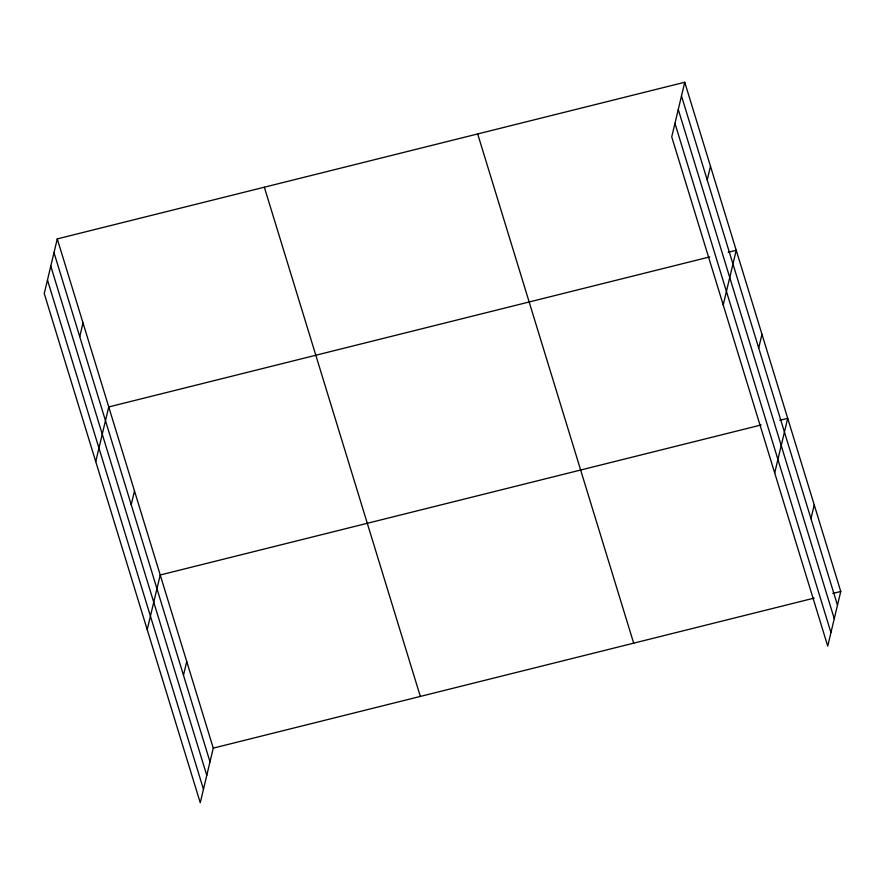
<?xml version="1.0" encoding="UTF-8"?>
<svg xmlns="http://www.w3.org/2000/svg" width="885" height="885" viewBox="0 0 885 885"><rect width="100%" height="100%" fill="white"/><g stroke="black" fill="none" stroke-linecap="round" stroke-linejoin="round"><path stroke-width="1.33" d="M57.271 238.895L44.25 293.532L200.253 802.75L213.263 748.124L57.271 238.895L684.747 82.25L840.75 591.468L827.729 646.105L671.737 136.876L684.747 82.25M79.739 336.643L83.002 322.925M95.735 461.572L108.744 406.945L709.681 256.916M131.212 504.682L134.487 490.965M147.209 629.622L160.229 574.984L761.166 424.966M183.472 675.277L186.746 661.549M707.226 179.987L710.489 166.269M723.211 304.927L736.231 250.289L728.267 252.28M758.699 348.037L761.974 334.309M774.696 472.966L787.705 418.328L779.74 420.32M810.959 518.621L814.233 504.904M213.263 748.124L814.2 598.094M832.785 593.459L840.75 591.468M681.483 95.967L837.475 605.196M678.264 109.474L834.267 618.692M674.956 123.38L830.949 632.598M477.679 133.945L633.682 643.163M264.338 187.2L420.331 696.429M53.996 252.623L209.999 761.841M50.777 266.12L206.78 775.348M47.469 280.036L203.461 789.254"/></g></svg>
